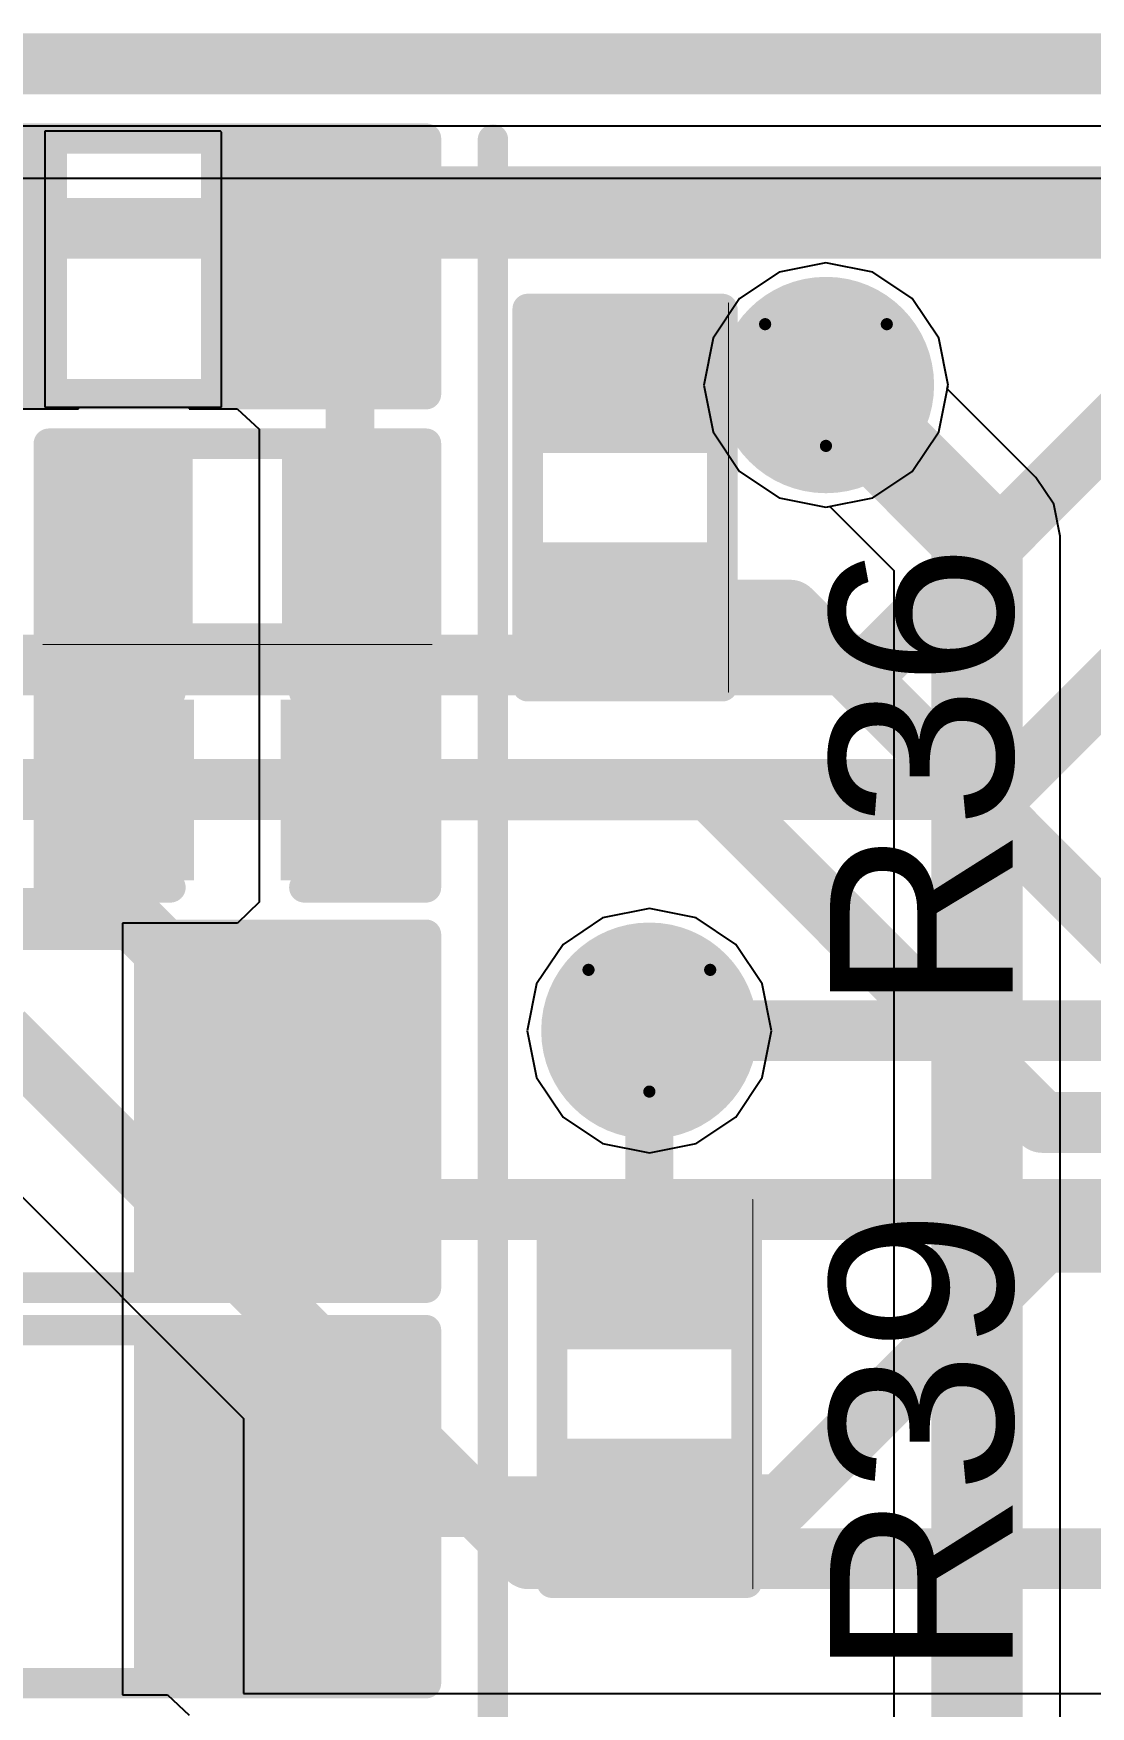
# Model space of a CAD drawing. Header units: inches. Extents: x 0 to 423, y -3 to 110.
# Drawn here: x 7.35 to 11.77, y 72.56 to 79.55 of the extents above; entities that cross this region are included whole.
import ezdxf

# ---------------------------------------------------------------- set-up
doc = ezdxf.new("R2010")
doc.units = ezdxf.units.IN
for name, color, linetype in [('Board Outline', 56, 'Continuous'), ('Bottom Layer', 5, 'Continuous'), ('Bottom Solder', 6, 'Continuous'), ('Drill Drawing', 1, 'Continuous'), ('Mechanical 1', 6, 'Continuous'), ('Mid Layer', 16, 'Continuous'), ('Mid Layer 2', 76, 'Continuous'), ('Top Layer', 1, 'Continuous'), ('Top Overlay', 2, 'Continuous'), ('Top Paste', 8, 'Continuous'), ('Top Solder', 216, 'Continuous'), ('Via Holes', 16, 'Continuous')]:
    doc.layers.add(name, color=color, linetype=linetype)
doc.styles.add('Arial', font='', dxfattribs={"height": 0.2})
doc.styles.get('Arial').set_extended_font_data('Arial')

# ---------------------------------------------------------------- blocks, each defined once
blk = doc.blocks.new('RES_0805_14')
at = {"layer": 'Top Layer'}
for points in [[(-1.524, 0.635), (-0.508, 0.635), (-0.508, -0.635), (-1.524, -0.635)], [(0.508, 0.635), (1.524, 0.635), (1.524, -0.635), (0.508, -0.635)]]:
    blk.add_hatch(color=1, dxfattribs=at).paths.add_polyline_path(points)
at = {"layer": 'Top Paste'}
for points in [[(-1.524, 0.635), (-0.508, 0.635), (-0.508, -0.635), (-1.524, -0.635)], [(0.508, 0.635), (1.524, 0.635), (1.524, -0.635), (0.508, -0.635)]]:
    blk.add_hatch(color=8, dxfattribs=at).paths.add_polyline_path(points)
at = {"layer": 'Top Solder'}
for points in [[(-1.6256, 0.7366), (-0.4064, 0.7366), (-0.4064, -0.7366), (-1.6256, -0.7366)], [(0.4064, 0.7366), (1.6256, 0.7366), (1.6256, -0.7366), (0.4064, -0.7366)]]:
    blk.add_hatch(color=216, dxfattribs=at).paths.add_polyline_path(points)
at = {"layer": 'Top Overlay'}
for points in [[(-1.6256, 0.7366, 0.127, 0.127, 0), (1.6256, 0.7366, 0.127, 0.127, 0)], [(-1.6256, -0.7366, 0.127, 0.127, 0), (-1.6256, 0.7366, 0.127, 0.127, 0)], [(1.6256, -0.7366, 0.127, 0.127, 0), (1.6256, 0.7366, 0.127, 0.127, 0)], [(-1.6256, -0.7366, 0.127, 0.127, 0), (1.6256, -0.7366, 0.127, 0.127, 0)]]:
    blk.add_lwpolyline(points, format="xyseb", dxfattribs=at)
for points in [[(-1.65735, 0.7366, 0.0635, 0.0635, 1), (-1.59385, 0.7366, 0.0635, 0.0635, 1)], [(-1.65735, 0.7366, 0.0635, 0.0635, 1), (-1.59385, 0.7366, 0.0635, 0.0635, 1)], [(1.59385, 0.7366, 0.0635, 0.0635, 1), (1.65735, 0.7366, 0.0635, 0.0635, 1)], [(1.59385, 0.7366, 0.0635, 0.0635, 1), (1.65735, 0.7366, 0.0635, 0.0635, 1)], [(-1.65735, -0.7366, 0.0635, 0.0635, 1), (-1.59385, -0.7366, 0.0635, 0.0635, 1)], [(-1.65735, -0.7366, 0.0635, 0.0635, 1), (-1.59385, -0.7366, 0.0635, 0.0635, 1)], [(1.59385, -0.7366, 0.0635, 0.0635, 1), (1.65735, -0.7366, 0.0635, 0.0635, 1)], [(1.59385, -0.7366, 0.0635, 0.0635, 1), (1.65735, -0.7366, 0.0635, 0.0635, 1)]]:
    blk.add_lwpolyline(points, format="xyseb", close=True, dxfattribs=at)
blk = doc.blocks.new('RES_0805_15')
at = {"layer": 'Top Layer'}
for points in [[(-1.524, 0.635), (-0.508, 0.635), (-0.508, -0.635), (-1.524, -0.635)], [(0.508, 0.635), (1.524, 0.635), (1.524, -0.635), (0.508, -0.635)]]:
    blk.add_hatch(color=1, dxfattribs=at).paths.add_polyline_path(points)
at = {"layer": 'Top Paste'}
for points in [[(-1.524, 0.635), (-0.508, 0.635), (-0.508, -0.635), (-1.524, -0.635)], [(0.508, 0.635), (1.524, 0.635), (1.524, -0.635), (0.508, -0.635)]]:
    blk.add_hatch(color=8, dxfattribs=at).paths.add_polyline_path(points)
at = {"layer": 'Top Solder'}
for points in [[(-1.6256, 0.7366), (-0.4064, 0.7366), (-0.4064, -0.7366), (-1.6256, -0.7366)], [(0.4064, 0.7366), (1.6256, 0.7366), (1.6256, -0.7366), (0.4064, -0.7366)]]:
    blk.add_hatch(color=216, dxfattribs=at).paths.add_polyline_path(points)
at = {"layer": 'Top Overlay'}
for points in [[(1.6256, 0.7366, 0.127, 0.127, 0), (-1.6256, 0.7366, 0.127, 0.127, 0)], [(-1.6256, 0.7366, 0.127, 0.127, 0), (-1.6256, -0.7366, 0.127, 0.127, 0)], [(1.6256, 0.7366, 0.127, 0.127, 0), (1.6256, -0.7366, 0.127, 0.127, 0)], [(1.6256, -0.7366, 0.127, 0.127, 0), (-1.6256, -0.7366, 0.127, 0.127, 0)]]:
    blk.add_lwpolyline(points, format="xyseb", dxfattribs=at)
for points in [[(-1.65735, 0.7366, 0.0635, 0.0635, 1), (-1.59385, 0.7366, 0.0635, 0.0635, 1)], [(-1.65735, 0.7366, 0.0635, 0.0635, 1), (-1.59385, 0.7366, 0.0635, 0.0635, 1)], [(1.59385, 0.7366, 0.0635, 0.0635, 1), (1.65735, 0.7366, 0.0635, 0.0635, 1)], [(1.59385, 0.7366, 0.0635, 0.0635, 1), (1.65735, 0.7366, 0.0635, 0.0635, 1)], [(-1.65735, -0.7366, 0.0635, 0.0635, 1), (-1.59385, -0.7366, 0.0635, 0.0635, 1)], [(-1.65735, -0.7366, 0.0635, 0.0635, 1), (-1.59385, -0.7366, 0.0635, 0.0635, 1)], [(1.59385, -0.7366, 0.0635, 0.0635, 1), (1.65735, -0.7366, 0.0635, 0.0635, 1)], [(1.59385, -0.7366, 0.0635, 0.0635, 1), (1.65735, -0.7366, 0.0635, 0.0635, 1)]]:
    blk.add_lwpolyline(points, format="xyseb", close=True, dxfattribs=at)
blk = doc.blocks.new('R___0402_16')
at = {"layer": 'Top Layer'}
for points in [[(-0.6985, -0.3175), (-0.6985, 0.3175), (-0.2413, 0.3175), (-0.2413, -0.3175)], [(0.2413, -0.3175), (0.2413, 0.3175), (0.6985, 0.3175), (0.6985, -0.3175)]]:
    blk.add_hatch(color=1, dxfattribs=at).paths.add_polyline_path(points)
at = {"layer": 'Top Paste'}
for points in [[(-0.6985, -0.3175), (-0.6985, 0.3175), (-0.2413, 0.3175), (-0.2413, -0.3175)], [(0.2413, -0.3175), (0.2413, 0.3175), (0.6985, 0.3175), (0.6985, -0.3175)]]:
    blk.add_hatch(color=8, dxfattribs=at).paths.add_polyline_path(points)
at = {"layer": 'Top Solder'}
for points in [[(-0.7535, -0.3725), (-0.7535, 0.3725), (-0.1863, 0.3725), (-0.1863, -0.3725)], [(0.1863, -0.3725), (0.1863, 0.3725), (0.7535, 0.3725), (0.7535, -0.3725)]]:
    blk.add_hatch(color=216, dxfattribs=at).paths.add_polyline_path(points)
at = {"layer": 'Top Overlay'}
for points in [[(-0.7874, 0.4064, 0.127, 0.127, 0), (-0.7874, -0.4064, 0.127, 0.127, 0)], [(-0.7874, 0.4064, 0.127, 0.127, 0), (0.7874, 0.4064, 0.127, 0.127, 0)], [(0.7874, 0.4064, 0.127, 0.127, 0), (0.7874, -0.4064, 0.127, 0.127, 0)], [(-0.7874, -0.4064, 0.127, 0.127, 0), (0.7874, -0.4064, 0.127, 0.127, 0)], [(-0.8128, -0.4318, 0.00323, 0.00323, 0), (0.8128, -0.4318, 0.00323, 0.00323, 0)]]:
    blk.add_lwpolyline(points, format="xyseb", dxfattribs=at)
for points in [[(-0.8191, 0.4064, 0.0635, 0.0635, 1), (-0.7556, 0.4064, 0.0635, 0.0635, 1)], [(-0.8191, 0.4064, 0.0635, 0.0635, 1), (-0.7556, 0.4064, 0.0635, 0.0635, 1)], [(0.7556, 0.4064, 0.0635, 0.0635, 1), (0.8191, 0.4064, 0.0635, 0.0635, 1)], [(0.7556, 0.4064, 0.0635, 0.0635, 1), (0.8191, 0.4064, 0.0635, 0.0635, 1)], [(-0.8191, -0.4064, 0.0635, 0.0635, 1), (-0.7556, -0.4064, 0.0635, 0.0635, 1)], [(-0.8191, -0.4064, 0.0635, 0.0635, 1), (-0.7556, -0.4064, 0.0635, 0.0635, 1)], [(0.7556, -0.4064, 0.0635, 0.0635, 1), (0.8191, -0.4064, 0.0635, 0.0635, 1)], [(0.7556, -0.4064, 0.0635, 0.0635, 1), (0.8191, -0.4064, 0.0635, 0.0635, 1)], [(-0.8136, -0.4318, 0.00161, 0.00161, 1), (-0.812, -0.4318, 0.00161, 0.00161, 1)], [(0.812, -0.4318, 0.00161, 0.00161, 1), (0.8136, -0.4318, 0.00161, 0.00161, 1)]]:
    blk.add_lwpolyline(points, format="xyseb", close=True, dxfattribs=at)
blk = doc.blocks.new('R___0402_28')
at = {"layer": 'Top Layer'}
for points in [[(-0.6985, -0.3175), (-0.6985, 0.3175), (-0.2413, 0.3175), (-0.2413, -0.3175)], [(0.2413, -0.3175), (0.2413, 0.3175), (0.6985, 0.3175), (0.6985, -0.3175)]]:
    blk.add_hatch(color=1, dxfattribs=at).paths.add_polyline_path(points)
at = {"layer": 'Top Paste'}
for points in [[(-0.6985, -0.3175), (-0.6985, 0.3175), (-0.2413, 0.3175), (-0.2413, -0.3175)], [(0.2413, -0.3175), (0.2413, 0.3175), (0.6985, 0.3175), (0.6985, -0.3175)]]:
    blk.add_hatch(color=8, dxfattribs=at).paths.add_polyline_path(points)
at = {"layer": 'Top Solder'}
for points in [[(-0.7535, -0.3725), (-0.7535, 0.3725), (-0.1863, 0.3725), (-0.1863, -0.3725)], [(0.1863, -0.3725), (0.1863, 0.3725), (0.7535, 0.3725), (0.7535, -0.3725)]]:
    blk.add_hatch(color=216, dxfattribs=at).paths.add_polyline_path(points)
at = {"layer": 'Top Overlay'}
for points in [[(-0.7874, -0.4064, 0.127, 0.127, 0), (-0.7874, 0.4064, 0.127, 0.127, 0)], [(-0.7874, 0.4064, 0.127, 0.127, 0), (0.7874, 0.4064, 0.127, 0.127, 0)], [(0.7874, -0.4064, 0.127, 0.127, 0), (0.7874, 0.4064, 0.127, 0.127, 0)], [(-0.7874, -0.4064, 0.127, 0.127, 0), (0.7874, -0.4064, 0.127, 0.127, 0)], [(-0.8128, -0.4318, 0.00323, 0.00323, 0), (0.8128, -0.4318, 0.00323, 0.00323, 0)]]:
    blk.add_lwpolyline(points, format="xyseb", dxfattribs=at)
for points in [[(-0.8191, 0.4064, 0.0635, 0.0635, 1), (-0.7556, 0.4064, 0.0635, 0.0635, 1)], [(-0.8191, 0.4064, 0.0635, 0.0635, 1), (-0.7556, 0.4064, 0.0635, 0.0635, 1)], [(0.7556, 0.4064, 0.0635, 0.0635, 1), (0.8191, 0.4064, 0.0635, 0.0635, 1)], [(0.7556, 0.4064, 0.0635, 0.0635, 1), (0.8191, 0.4064, 0.0635, 0.0635, 1)], [(-0.8191, -0.4064, 0.0635, 0.0635, 1), (-0.7556, -0.4064, 0.0635, 0.0635, 1)], [(-0.8191, -0.4064, 0.0635, 0.0635, 1), (-0.7556, -0.4064, 0.0635, 0.0635, 1)], [(0.7556, -0.4064, 0.0635, 0.0635, 1), (0.8191, -0.4064, 0.0635, 0.0635, 1)], [(0.7556, -0.4064, 0.0635, 0.0635, 1), (0.8191, -0.4064, 0.0635, 0.0635, 1)], [(-0.8136, -0.4318, 0.00161, 0.00161, 1), (-0.812, -0.4318, 0.00161, 0.00161, 1)], [(0.812, -0.4318, 0.00161, 0.00161, 1), (0.8136, -0.4318, 0.00161, 0.00161, 1)]]:
    blk.add_lwpolyline(points, format="xyseb", close=True, dxfattribs=at)
blk = doc.blocks.new('R___0603_30')
at = {"layer": 'Top Layer'}
for points in [[(-0.381, 0.4445), (-0.381, -0.4445), (-1.143, -0.4445), (-1.143, 0.4445)], [(1.143, 0.4445), (1.143, -0.4445), (0.381, -0.4445), (0.381, 0.4445)]]:
    blk.add_hatch(color=1, dxfattribs=at).paths.add_polyline_path(points)
at = {"layer": 'Top Paste'}
for points in [[(-0.381, 0.4445), (-0.381, -0.4445), (-1.143, -0.4445), (-1.143, 0.4445)], [(1.143, 0.4445), (1.143, -0.4445), (0.381, -0.4445), (0.381, 0.4445)]]:
    blk.add_hatch(color=8, dxfattribs=at).paths.add_polyline_path(points)
at = {"layer": 'Top Solder'}
for points in [[(-0.2794, 0.5461), (-0.2794, -0.5461), (-1.2446, -0.5461), (-1.2446, 0.5461)], [(1.2446, 0.5461), (1.2446, -0.5461), (0.2794, -0.5461), (0.2794, 0.5461)]]:
    blk.add_hatch(color=216, dxfattribs=at).paths.add_polyline_path(points)
at = {"layer": 'Top Overlay'}
for points in [[(-1.2192, 0.5334, 0.127, 0.127, 0), (-1.2192, -0.5334, 0.127, 0.127, 0)], [(1.2192, 0.5334, 0.127, 0.127, 0), (-1.2192, 0.5334, 0.127, 0.127, 0)], [(1.2192, 0.5334, 0.127, 0.127, 0), (1.2192, -0.5334, 0.127, 0.127, 0)], [(1.2192, -0.5334, 0.127, 0.127, 0), (-1.2192, -0.5334, 0.127, 0.127, 0)]]:
    blk.add_lwpolyline(points, format="xyseb", dxfattribs=at)
for points in [[(-1.25095, 0.5334, 0.0635, 0.0635, 1), (-1.18745, 0.5334, 0.0635, 0.0635, 1)], [(-1.25095, 0.5334, 0.0635, 0.0635, 1), (-1.18745, 0.5334, 0.0635, 0.0635, 1)], [(1.18745, 0.5334, 0.0635, 0.0635, 1), (1.25095, 0.5334, 0.0635, 0.0635, 1)], [(1.18745, 0.5334, 0.0635, 0.0635, 1), (1.25095, 0.5334, 0.0635, 0.0635, 1)], [(-1.25095, -0.5334, 0.0635, 0.0635, 1), (-1.18745, -0.5334, 0.0635, 0.0635, 1)], [(-1.25095, -0.5334, 0.0635, 0.0635, 1), (-1.18745, -0.5334, 0.0635, 0.0635, 1)], [(1.18745, -0.5334, 0.0635, 0.0635, 1), (1.25095, -0.5334, 0.0635, 0.0635, 1)], [(1.18745, -0.5334, 0.0635, 0.0635, 1), (1.25095, -0.5334, 0.0635, 0.0635, 1)]]:
    blk.add_lwpolyline(points, format="xyseb", close=True, dxfattribs=at)
blk = doc.blocks.new('R___0402_35')
at = {"layer": 'Top Layer'}
for points in [[(-0.6985, -0.3175), (-0.6985, 0.3175), (-0.2413, 0.3175), (-0.2413, -0.3175)], [(0.2413, -0.3175), (0.2413, 0.3175), (0.6985, 0.3175), (0.6985, -0.3175)]]:
    blk.add_hatch(color=1, dxfattribs=at).paths.add_polyline_path(points)
at = {"layer": 'Top Paste'}
for points in [[(-0.6985, -0.3175), (-0.6985, 0.3175), (-0.2413, 0.3175), (-0.2413, -0.3175)], [(0.2413, -0.3175), (0.2413, 0.3175), (0.6985, 0.3175), (0.6985, -0.3175)]]:
    blk.add_hatch(color=8, dxfattribs=at).paths.add_polyline_path(points)
at = {"layer": 'Top Solder'}
for points in [[(-0.7535, -0.3725), (-0.7535, 0.3725), (-0.1863, 0.3725), (-0.1863, -0.3725)], [(0.1863, -0.3725), (0.1863, 0.3725), (0.7535, 0.3725), (0.7535, -0.3725)]]:
    blk.add_hatch(color=216, dxfattribs=at).paths.add_polyline_path(points)
at = {"layer": 'Top Overlay'}
for points in [[(-0.7874, 0.4064, 0.127, 0.127, 0), (0.7874, 0.4064, 0.127, 0.127, 0)], [(-0.7874, 0.4064, 0.127, 0.127, 0), (-0.7874, -0.4064, 0.127, 0.127, 0)], [(0.7874, 0.4064, 0.127, 0.127, 0), (0.7874, -0.4064, 0.127, 0.127, 0)], [(-0.7874, -0.4064, 0.127, 0.127, 0), (0.7874, -0.4064, 0.127, 0.127, 0)], [(-0.8128, -0.4318, 0.00323, 0.00323, 0), (0.8128, -0.4318, 0.00323, 0.00323, 0)]]:
    blk.add_lwpolyline(points, format="xyseb", dxfattribs=at)
for points in [[(-0.8191, 0.4064, 0.0635, 0.0635, 1), (-0.7556, 0.4064, 0.0635, 0.0635, 1)], [(-0.8191, 0.4064, 0.0635, 0.0635, 1), (-0.7556, 0.4064, 0.0635, 0.0635, 1)], [(0.7556, 0.4064, 0.0635, 0.0635, 1), (0.8191, 0.4064, 0.0635, 0.0635, 1)], [(0.7556, 0.4064, 0.0635, 0.0635, 1), (0.8191, 0.4064, 0.0635, 0.0635, 1)], [(-0.8191, -0.4064, 0.0635, 0.0635, 1), (-0.7556, -0.4064, 0.0635, 0.0635, 1)], [(-0.8191, -0.4064, 0.0635, 0.0635, 1), (-0.7556, -0.4064, 0.0635, 0.0635, 1)], [(0.7556, -0.4064, 0.0635, 0.0635, 1), (0.8191, -0.4064, 0.0635, 0.0635, 1)], [(0.7556, -0.4064, 0.0635, 0.0635, 1), (0.8191, -0.4064, 0.0635, 0.0635, 1)], [(-0.8136, -0.4318, 0.00161, 0.00161, 1), (-0.812, -0.4318, 0.00161, 0.00161, 1)], [(0.812, -0.4318, 0.00161, 0.00161, 1), (0.8136, -0.4318, 0.00161, 0.00161, 1)]]:
    blk.add_lwpolyline(points, format="xyseb", close=True, dxfattribs=at)
blk = doc.blocks.new('C___0402_41')
at = {"layer": 'Top Layer'}
for points in [[(-0.6985, -0.3175), (-0.6985, 0.3175), (-0.2413, 0.3175), (-0.2413, -0.3175)], [(0.2413, -0.3175), (0.2413, 0.3175), (0.6985, 0.3175), (0.6985, -0.3175)]]:
    blk.add_hatch(color=1, dxfattribs=at).paths.add_polyline_path(points)
at = {"layer": 'Top Paste'}
for points in [[(-0.6985, -0.3175), (-0.6985, 0.3175), (-0.2413, 0.3175), (-0.2413, -0.3175)], [(0.2413, -0.3175), (0.2413, 0.3175), (0.6985, 0.3175), (0.6985, -0.3175)]]:
    blk.add_hatch(color=8, dxfattribs=at).paths.add_polyline_path(points)
at = {"layer": 'Top Solder'}
for points in [[(-0.7585, -0.3775), (-0.7585, 0.3775), (-0.1813, 0.3775), (-0.1813, -0.3775)], [(0.1813, -0.3775), (0.1813, 0.3775), (0.7585, 0.3775), (0.7585, -0.3775)]]:
    blk.add_hatch(color=216, dxfattribs=at).paths.add_polyline_path(points)
at = {"layer": 'Top Overlay'}
for points in [[(-0.7874, 0.4064, 0.127, 0.127, 0), (-0.2794, 0.4064, 0.127, 0.127, 0)], [(-0.7874, -0.4064, 0.127, 0.127, 0), (-0.7874, 0.4064, 0.127, 0.127, 0)], [(0.2794, 0.4064, 0.127, 0.127, 0), (0.7874, 0.4064, 0.127, 0.127, 0)], [(0.7874, -0.4064, 0.127, 0.127, 0), (0.7874, 0.4064, 0.127, 0.127, 0)], [(-0.7874, -0.4064, 0.127, 0.127, 0), (-0.2794, -0.4064, 0.127, 0.127, 0)], [(0.2794, -0.4064, 0.127, 0.127, 0), (0.7874, -0.4064, 0.127, 0.127, 0)]]:
    blk.add_lwpolyline(points, format="xyseb", dxfattribs=at)
for points in [[(-0.8191, 0.4064, 0.0635, 0.0635, 1), (-0.7556, 0.4064, 0.0635, 0.0635, 1)], [(-0.8191, 0.4064, 0.0635, 0.0635, 1), (-0.7556, 0.4064, 0.0635, 0.0635, 1)], [(-0.3111, 0.4064, 0.0635, 0.0635, 1), (-0.2477, 0.4064, 0.0635, 0.0635, 1)], [(0.2477, 0.4064, 0.0635, 0.0635, 1), (0.3111, 0.4064, 0.0635, 0.0635, 1)], [(0.7556, 0.4064, 0.0635, 0.0635, 1), (0.8191, 0.4064, 0.0635, 0.0635, 1)], [(0.7556, 0.4064, 0.0635, 0.0635, 1), (0.8191, 0.4064, 0.0635, 0.0635, 1)], [(-0.8191, -0.4064, 0.0635, 0.0635, 1), (-0.7556, -0.4064, 0.0635, 0.0635, 1)], [(-0.8191, -0.4064, 0.0635, 0.0635, 1), (-0.7556, -0.4064, 0.0635, 0.0635, 1)], [(-0.3111, -0.4064, 0.0635, 0.0635, 1), (-0.2477, -0.4064, 0.0635, 0.0635, 1)], [(0.2477, -0.4064, 0.0635, 0.0635, 1), (0.3111, -0.4064, 0.0635, 0.0635, 1)], [(0.7556, -0.4064, 0.0635, 0.0635, 1), (0.8191, -0.4064, 0.0635, 0.0635, 1)], [(0.7556, -0.4064, 0.0635, 0.0635, 1), (0.8191, -0.4064, 0.0635, 0.0635, 1)]]:
    blk.add_lwpolyline(points, format="xyseb", close=True, dxfattribs=at)

msp = doc.modelspace()

# ---------------------------------------------------------------- hatches: boundary and pattern name
at = {"layer": 'Bottom Layer'}
h = msp.add_hatch(color=5, dxfattribs=at)
edge = h.paths.add_edge_path()
edge.add_arc((10.6613, 78.0796), 0.35, 0, 360)
h = msp.add_hatch(color=5, dxfattribs=at)
edge = h.paths.add_edge_path()
edge.add_arc((9.9241, 75.3846), 0.35, 0, 360)
at = {"layer": 'Bottom Solder'}
h = msp.add_hatch(color=6, dxfattribs=at)
edge = h.paths.add_edge_path()
edge.add_arc((10.6613, 78.0796), 0.4516, 0, 360)
h = msp.add_hatch(color=6, dxfattribs=at)
edge = h.paths.add_edge_path()
edge.add_arc((9.9241, 75.3846), 0.4516, 0, 360)
at = {"layer": 'Mid Layer'}
h = msp.add_hatch(color=16, dxfattribs=at)
edge = h.paths.add_edge_path()
edge.add_arc((10.6613, 78.0796), 0.35, 0, 360)
h = msp.add_hatch(color=16, dxfattribs=at)
edge = h.paths.add_edge_path()
edge.add_arc((9.9241, 75.3846), 0.35, 0, 360)
at = {"layer": 'Mid Layer 2'}
h = msp.add_hatch(color=76, dxfattribs=at)
edge = h.paths.add_edge_path()
edge.add_arc((10.6613, 78.0796), 0.35, 0, 360)
h = msp.add_hatch(color=76, dxfattribs=at)
edge = h.paths.add_edge_path()
edge.add_arc((9.9241, 75.3846), 0.35, 0, 360)
at = {"layer": 'Top Layer'}
h = msp.add_hatch(color=1, dxfattribs=at)
edge = h.paths.add_edge_path()
edge.add_arc((10.6613, 78.0796), 0.35, 0, 360)
h = msp.add_hatch(color=1, dxfattribs=at)
edge = h.paths.add_edge_path()
edge.add_arc((9.9241, 75.3846), 0.35, 0, 360)
at = {"layer": 'Top Solder'}
h = msp.add_hatch(color=216, dxfattribs=at)
edge = h.paths.add_edge_path()
edge.add_arc((10.6613, 78.0796), 0.4516, 0, 360)
h = msp.add_hatch(color=216, dxfattribs=at)
edge = h.paths.add_edge_path()
edge.add_arc((9.9241, 75.3846), 0.4516, 0, 360)
at = {"layer": 'Via Holes'}
h = msp.add_hatch(color=7, dxfattribs=at)
edge = h.paths.add_edge_path()
edge.add_arc((10.6613, 78.0796), 0.25, 0, 360)
h = msp.add_hatch(color=7, dxfattribs=at)
edge = h.paths.add_edge_path()
edge.add_arc((9.9241, 75.3846), 0.25, 0, 360)

# ---------------------------------------------------------------- linework, layer by layer
at = {"layer": 'Board Outline'}
msp.add_lwpolyline([(0.02, 79.42, 0.254, 0.254, 0), (64.06, 79.42, 0.254, 0.254, 0)], format="xyseb", dxfattribs=at)
at = {"layer": 'Bottom Layer'}
for p, q in [((0.635, 79.1611), (14.3636, 79.161)), ((10.6613, 78.5894), (10.4662, 78.5506)), ((10.8564, 78.5506), (10.6613, 78.5894)), ((10.4662, 78.5506), (10.3008, 78.4401)), ((11.0218, 78.4401), (10.8564, 78.5506)), ((10.3008, 78.4401), (10.1903, 78.2747)), ((11.1323, 78.2747), (11.0218, 78.4401)), ((10.1903, 78.2747), (10.1515, 78.0796)), ((11.1711, 78.0796), (11.1323, 78.2747)), ((10.1515, 78.0796), (10.1903, 77.8845)), ((11.1679, 78.0639), (11.1711, 78.0796)), ((11.5375, 77.6943), (11.1679, 78.0639)), ((10.1903, 77.8845), (10.3008, 77.7191)), ((10.3008, 77.7191), (10.4662, 77.6086)), ((11.6128, 77.5817), (11.5375, 77.6943)), ((10.4662, 77.6086), (10.6613, 77.5698)), ((10.6613, 77.5698), (10.677, 77.5729)), ((10.677, 77.5729), (10.9449, 77.305)), ((11.6392, 77.4488), (11.6128, 77.5817)), ((11.6392, 68.9524), (11.6392, 77.4488)), ((10.9449, 77.305), (10.9449, 68.8086)), ((9.729, 75.8556), (9.5636, 75.7451)), ((9.9241, 75.8944), (9.729, 75.8556)), ((10.1192, 75.8556), (9.9241, 75.8944)), ((10.2846, 75.7451), (10.1192, 75.8556)), ((9.5636, 75.7451), (9.4531, 75.5797)), ((10.3951, 75.5797), (10.2846, 75.7451)), ((9.4531, 75.5797), (9.4143, 75.3846)), ((10.4339, 75.3846), (10.3951, 75.5797)), ((9.4143, 75.3846), (9.4531, 75.1896)), ((10.3951, 75.1896), (10.4339, 75.3846)), ((9.4531, 75.1896), (9.5636, 75.0242)), ((10.2846, 75.0242), (10.3951, 75.1896)), ((9.5636, 75.0242), (9.729, 74.9137)), ((10.1192, 74.9137), (10.2846, 75.0242)), ((9.729, 74.9137), (9.9241, 74.8748)), ((9.9241, 74.8748), (10.1192, 74.9137))]:
    msp.add_line(p, q, dxfattribs=at)
for points in [[(10.6613, 78.0796, 0.381, 0.381, 0), (11.292, 77.4488, 0.381, 0.381, 0)], [(11.292, 68.8086, 0.381, 0.381, 0), (11.292, 77.4488, 0.381, 0.381, 0)]]:
    msp.add_lwpolyline(points, format="xyseb", dxfattribs=at)
for points in [[(10.566, 78.0796, 0.1905, 0.1905, 1), (10.7565, 78.0796, 0.1905, 0.1905, 1)], [(11.1968, 77.4488, 0.1905, 0.1905, 1), (11.3873, 77.4488, 0.1905, 0.1905, 1)], [(11.1968, 77.4488, 0.1905, 0.1905, 1), (11.3873, 77.4488, 0.1905, 0.1905, 1)]]:
    msp.add_lwpolyline(points, format="xyseb", close=True, dxfattribs=at)
at = {"layer": 'Drill Drawing'}
for points in [[(10.4073, 78.3336, 0.0508, 0.0508, 0), (10.9153, 78.3336, 0.0508, 0.0508, 0)], [(10.4073, 78.3336, 0.0508, 0.0508, 0), (10.6613, 77.8256, 0.0508, 0.0508, 0)], [(10.6613, 77.8256, 0.0508, 0.0508, 0), (10.9153, 78.3336, 0.0508, 0.0508, 0)], [(9.6701, 75.6386, 0.0508, 0.0508, 0), (10.1781, 75.6386, 0.0508, 0.0508, 0)], [(9.6701, 75.6386, 0.0508, 0.0508, 0), (9.9241, 75.1306, 0.0508, 0.0508, 0)], [(9.9241, 75.1306, 0.0508, 0.0508, 0), (10.1781, 75.6386, 0.0508, 0.0508, 0)]]:
    msp.add_lwpolyline(points, format="xyseb", dxfattribs=at)
for points in [[(10.3946, 78.3336, 0.0254, 0.0254, 1), (10.42, 78.3336, 0.0254, 0.0254, 1)], [(10.3946, 78.3336, 0.0254, 0.0254, 1), (10.42, 78.3336, 0.0254, 0.0254, 1)], [(10.9026, 78.3336, 0.0254, 0.0254, 1), (10.928, 78.3336, 0.0254, 0.0254, 1)], [(10.9026, 78.3336, 0.0254, 0.0254, 1), (10.928, 78.3336, 0.0254, 0.0254, 1)], [(10.6486, 77.8256, 0.0254, 0.0254, 1), (10.674, 77.8256, 0.0254, 0.0254, 1)], [(10.6486, 77.8256, 0.0254, 0.0254, 1), (10.674, 77.8256, 0.0254, 0.0254, 1)], [(9.6574, 75.6386, 0.0254, 0.0254, 1), (9.6828, 75.6386, 0.0254, 0.0254, 1)], [(9.6574, 75.6386, 0.0254, 0.0254, 1), (9.6828, 75.6386, 0.0254, 0.0254, 1)], [(10.1654, 75.6386, 0.0254, 0.0254, 1), (10.1908, 75.6386, 0.0254, 0.0254, 1)], [(10.1654, 75.6386, 0.0254, 0.0254, 1), (10.1908, 75.6386, 0.0254, 0.0254, 1)], [(9.9114, 75.1306, 0.0254, 0.0254, 1), (9.9368, 75.1306, 0.0254, 0.0254, 1)], [(9.9114, 75.1306, 0.0254, 0.0254, 1), (9.9368, 75.1306, 0.0254, 0.0254, 1)]]:
    msp.add_lwpolyline(points, format="xyseb", close=True, dxfattribs=at)
at = {"layer": 'Mechanical 1'}
msp.add_lwpolyline([(0.02, 79.42, 0.254, 0.254, 0), (64.06, 79.42, 0.254, 0.254, 0)], format="xyseb", dxfattribs=at)
at = {"layer": 'Mid Layer'}
for p, q in [((0.5842, 78.9432), (14.2346, 78.9432)), ((10.6613, 78.5894), (10.4662, 78.5506)), ((10.8564, 78.5506), (10.6613, 78.5894)), ((10.4662, 78.5506), (10.3008, 78.4401)), ((11.0218, 78.4401), (10.8564, 78.5506)), ((10.3008, 78.4401), (10.1903, 78.2747)), ((11.1323, 78.2747), (11.0218, 78.4401)), ((10.1903, 78.2747), (10.1515, 78.0796)), ((11.1711, 78.0796), (11.1323, 78.2747)), ((10.1515, 78.0796), (10.1903, 77.8845)), ((11.1323, 77.8845), (11.1711, 78.0796)), ((10.1903, 77.8845), (10.3008, 77.7191)), ((11.0218, 77.7191), (11.1323, 77.8845)), ((10.3008, 77.7191), (10.4662, 77.6086)), ((10.8564, 77.6086), (11.0218, 77.7191)), ((10.4662, 77.6086), (10.6613, 77.5698)), ((10.6613, 77.5698), (10.8564, 77.6086)), ((9.729, 75.8556), (9.5636, 75.7451)), ((9.9241, 75.8944), (9.729, 75.8556)), ((10.1192, 75.8556), (9.9241, 75.8944)), ((10.2846, 75.7451), (10.1192, 75.8556)), ((9.5636, 75.7451), (9.4531, 75.5797)), ((10.3951, 75.5797), (10.2846, 75.7451)), ((9.4531, 75.5797), (9.4143, 75.3846)), ((10.4339, 75.3846), (10.3951, 75.5797)), ((9.4143, 75.3846), (9.4531, 75.1896)), ((10.3951, 75.1896), (10.4339, 75.3846)), ((9.4531, 75.1896), (9.5636, 75.0242)), ((10.2846, 75.0242), (10.3951, 75.1896)), ((9.5636, 75.0242), (9.729, 74.9137)), ((10.1192, 74.9137), (10.2846, 75.0242)), ((9.729, 74.9137), (9.9241, 74.8748)), ((9.9241, 74.8748), (10.1192, 74.9137))]:
    msp.add_line(p, q, dxfattribs=at)
at = {"layer": 'Mid Layer 2'}
for p, q in [((6.94, 75.0562), (8.2296, 73.7666)), ((8.2296, 73.7666), (8.2296, 72.6186)), ((8.2296, 72.6186), (22.5021, 72.6186))]:
    msp.add_line(p, q, dxfattribs=at)
for points in [[(4.2482, 78.7337, 0.254, 0.254, 0), (14.8322, 78.7337, 0.254, 0.254, 0)], [(10.8565, 76.9112, 0.254, 0.254, 0), (12.0133, 78.0679, 0.254, 0.254, 0)], [(11.4014, 76.3912, 0.254, 0.254, 0), (12.3759, 77.3656, 0.254, 0.254, 0)], [(3.6024, 76.9112, 0.254, 0.254, 0), (10.8565, 76.9112, 0.254, 0.254, 0)], [(3.7803, 76.3912, 0.254, 0.254, 0), (11.4014, 76.3912, 0.254, 0.254, 0)], [(4.0862, 75.8528, 0.254, 0.254, 0), (7.764, 75.8528, 0.254, 0.254, 0)], [(7.764, 75.8528, 0.254, 0.254, 0), (8.9781, 74.6387, 0.254, 0.254, 0)], [(7.2252, 75.3756, 0.254, 0.254, 0), (9.42, 73.1808, 0.254, 0.254, 0)], [(9.9241, 75.3846, 0.254, 0.254, 0), (12.4649, 75.3846, 0.254, 0.254, 0)], [(8.9781, 74.6387, 0.254, 0.254, 0), (12.5408, 74.6387, 0.254, 0.254, 0)], [(9.42, 73.1808, 0.254, 0.254, 0), (20.1727, 73.1808, 0.254, 0.254, 0)]]:
    msp.add_lwpolyline(points, format="xyseb", dxfattribs=at)
for points in [[(10.793, 76.9112, 0.127, 0.127, 1), (10.92, 76.9112, 0.127, 0.127, 1)], [(10.793, 76.9112, 0.127, 0.127, 1), (10.92, 76.9112, 0.127, 0.127, 1)], [(11.3379, 76.3912, 0.127, 0.127, 1), (11.4649, 76.3912, 0.127, 0.127, 1)], [(11.3379, 76.3912, 0.127, 0.127, 1), (11.4649, 76.3912, 0.127, 0.127, 1)], [(7.7005, 75.8528, 0.127, 0.127, 1), (7.8275, 75.8528, 0.127, 0.127, 1)], [(7.7005, 75.8528, 0.127, 0.127, 1), (7.8275, 75.8528, 0.127, 0.127, 1)], [(9.8606, 75.3846, 0.127, 0.127, 1), (9.9876, 75.3846, 0.127, 0.127, 1)], [(8.9146, 74.6387, 0.127, 0.127, 1), (9.0416, 74.6387, 0.127, 0.127, 1)], [(8.9146, 74.6387, 0.127, 0.127, 1), (9.0416, 74.6387, 0.127, 0.127, 1)], [(9.3565, 73.1808, 0.127, 0.127, 1), (9.4835, 73.1808, 0.127, 0.127, 1)], [(9.3565, 73.1808, 0.127, 0.127, 1), (9.4835, 73.1808, 0.127, 0.127, 1)]]:
    msp.add_lwpolyline(points, format="xyseb", close=True, dxfattribs=at)
at = {"layer": 'Top Layer'}
for p, q in [((8.1336, 79.1387), (7.4003, 79.1387)), ((7.4003, 79.1387), (7.4003, 77.9868)), ((8.1374, 79.135), (8.1336, 79.1387)), ((8.1374, 77.9868), (8.1374, 79.135)), ((6.4794, 77.9804), (7.5414, 77.9804)), ((7.4003, 77.9868), (8.1374, 77.9868)), ((7.5414, 77.9804), (7.5414, 77.9868)), ((7.5414, 77.9868), (8.0034, 77.9868)), ((8.0034, 77.9868), (8.0034, 77.9804)), ((8.0034, 77.9804), (8.2035, 77.9804)), ((8.2035, 77.9804), (8.2955, 77.8959)), ((8.2955, 77.8959), (8.2955, 76.9609)), ((8.2955, 76.9609), (8.2955, 76.9609)), ((8.2955, 76.9609), (8.2955, 76.8568)), ((8.2955, 76.8568), (8.2955, 76.8568)), ((8.2955, 76.8568), (8.2955, 75.9218)), ((8.2955, 75.9218), (8.2051, 75.8336)), ((8.2051, 75.8336), (7.724, 75.8336)), ((7.724, 75.8336), (7.724, 74.2636)), ((7.724, 74.2636), (7.724, 74.2636)), ((7.724, 74.2636), (7.724, 74.1831)), ((7.724, 74.1831), (7.724, 74.1831)), ((7.724, 74.1831), (7.724, 72.6131)), ((7.724, 72.6131), (7.912, 72.6131)), ((7.912, 72.6131), (8.0034, 72.5273))]:
    msp.add_line(p, q, dxfattribs=at)
for points in [[(8.5344, 78.6111, 0.2032, 0.2032, 0), (8.8138, 78.8905, 0.2032, 0.2032, 0)], [(8.8138, 78.8905, 0.2032, 0.2032, 0), (13.6554, 78.8905, 0.2032, 0.2032, 0)], [(8.5344, 78.5749, 0.2032, 0.2032, 0), (8.5344, 78.6111, 0.2032, 0.2032, 0)], [(8.5344, 78.5749, 0.2032, 0.2032, 0), (8.6741, 78.4352, 0.2032, 0.2032, 0)], [(8.6741, 77.4284, 0.2032, 0.2032, 0), (8.6741, 78.4352, 0.2032, 0.2032, 0)], [(9.8225, 78.0796, 0.3048, 0.3048, 0), (10.6613, 78.0796, 0.3048, 0.3048, 0)], [(9.8225, 77.1398, 0.254, 0.254, 0), (10.5122, 77.1398, 0.254, 0.254, 0)], [(10.5122, 77.1398, 0.254, 0.254, 0), (12.1502, 75.5018, 0.254, 0.254, 0)], [(8.6741, 76.3893, 0.254, 0.254, 0), (10.1775, 76.3893, 0.254, 0.254, 0)], [(10.1775, 76.3893, 0.254, 0.254, 0), (11.5651, 75.0018, 0.254, 0.254, 0)], [(9.9241, 74.3379, 0.2, 0.2, 0), (9.9241, 75.3846, 0.2, 0.2, 0)], [(8.382, 74.9216, 0.254, 0.254, 0), (8.382, 75.0486, 0.254, 0.254, 0)], [(11.5651, 75.0018, 0.254, 0.254, 0), (14.575, 75.0018, 0.254, 0.254, 0)], [(8.382, 74.9216, 0.254, 0.254, 0), (8.7134, 74.5902, 0.254, 0.254, 0)], [(8.382, 73.3981, 0.254, 0.254, 0), (8.382, 74.9216, 0.254, 0.254, 0)], [(10.4738, 73.4063, 0.254, 0.254, 0), (11.5692, 74.5018, 0.254, 0.254, 0)], [(11.5692, 74.5018, 0.254, 0.254, 0), (14.575, 74.5018, 0.254, 0.254, 0)], [(9.9241, 73.3981, 0.254, 0.254, 0), (9.9322, 73.4063, 0.254, 0.254, 0)], [(9.9322, 73.4063, 0.254, 0.254, 0), (10.4738, 73.4063, 0.254, 0.254, 0)], [(8.382, 73.3981, 0.254, 0.254, 0), (9.9241, 73.3981, 0.254, 0.254, 0)]]:
    msp.add_lwpolyline(points, format="xyseb", dxfattribs=at)
for points in [[(8.763, 78.8905, 0.1016, 0.1016, 1), (8.8646, 78.8905, 0.1016, 0.1016, 1)], [(8.763, 78.8905, 0.1016, 0.1016, 1), (8.8646, 78.8905, 0.1016, 0.1016, 1)], [(8.4836, 78.6111, 0.1016, 0.1016, 1), (8.5852, 78.6111, 0.1016, 0.1016, 1)], [(8.4836, 78.6111, 0.1016, 0.1016, 1), (8.5852, 78.6111, 0.1016, 0.1016, 1)], [(8.4836, 78.5749, 0.1016, 0.1016, 1), (8.5852, 78.5749, 0.1016, 0.1016, 1)], [(8.4836, 78.5749, 0.1016, 0.1016, 1), (8.5852, 78.5749, 0.1016, 0.1016, 1)], [(8.6233, 78.4352, 0.1016, 0.1016, 1), (8.7249, 78.4352, 0.1016, 0.1016, 1)], [(8.6233, 78.4352, 0.1016, 0.1016, 1), (8.7249, 78.4352, 0.1016, 0.1016, 1)], [(9.7463, 78.0796, 0.1524, 0.1524, 1), (9.8987, 78.0796, 0.1524, 0.1524, 1)], [(10.5851, 78.0796, 0.1524, 0.1524, 1), (10.7375, 78.0796, 0.1524, 0.1524, 1)], [(8.6233, 77.4284, 0.1016, 0.1016, 1), (8.7249, 77.4284, 0.1016, 0.1016, 1)], [(9.759, 77.1398, 0.127, 0.127, 1), (9.886, 77.1398, 0.127, 0.127, 1)], [(10.4487, 77.1398, 0.127, 0.127, 1), (10.5757, 77.1398, 0.127, 0.127, 1)], [(10.4487, 77.1398, 0.127, 0.127, 1), (10.5757, 77.1398, 0.127, 0.127, 1)], [(8.6106, 76.3893, 0.127, 0.127, 1), (8.7376, 76.3893, 0.127, 0.127, 1)], [(10.114, 76.3893, 0.127, 0.127, 1), (10.241, 76.3893, 0.127, 0.127, 1)], [(10.114, 76.3893, 0.127, 0.127, 1), (10.241, 76.3893, 0.127, 0.127, 1)], [(9.8741, 75.3846, 0.1, 0.1, 1), (9.9741, 75.3846, 0.1, 0.1, 1)], [(8.3185, 75.0486, 0.127, 0.127, 1), (8.4455, 75.0486, 0.127, 0.127, 1)], [(11.5016, 75.0018, 0.127, 0.127, 1), (11.6286, 75.0018, 0.127, 0.127, 1)], [(11.5016, 75.0018, 0.127, 0.127, 1), (11.6286, 75.0018, 0.127, 0.127, 1)], [(8.3185, 74.9216, 0.127, 0.127, 1), (8.4455, 74.9216, 0.127, 0.127, 1)], [(8.3185, 74.9216, 0.127, 0.127, 1), (8.4455, 74.9216, 0.127, 0.127, 1)], [(8.3185, 74.9216, 0.127, 0.127, 1), (8.4455, 74.9216, 0.127, 0.127, 1)], [(8.6499, 74.5902, 0.127, 0.127, 1), (8.7769, 74.5902, 0.127, 0.127, 1)], [(11.5057, 74.5018, 0.127, 0.127, 1), (11.6327, 74.5018, 0.127, 0.127, 1)], [(11.5057, 74.5018, 0.127, 0.127, 1), (11.6327, 74.5018, 0.127, 0.127, 1)], [(9.8741, 74.3379, 0.1, 0.1, 1), (9.9741, 74.3379, 0.1, 0.1, 1)], [(9.8687, 73.4063, 0.127, 0.127, 1), (9.9957, 73.4063, 0.127, 0.127, 1)], [(9.8687, 73.4063, 0.127, 0.127, 1), (9.9957, 73.4063, 0.127, 0.127, 1)], [(10.4103, 73.4063, 0.127, 0.127, 1), (10.5373, 73.4063, 0.127, 0.127, 1)], [(10.4103, 73.4063, 0.127, 0.127, 1), (10.5373, 73.4063, 0.127, 0.127, 1)], [(8.3185, 73.3981, 0.127, 0.127, 1), (8.4455, 73.3981, 0.127, 0.127, 1)], [(8.3185, 73.3981, 0.127, 0.127, 1), (8.4455, 73.3981, 0.127, 0.127, 1)], [(9.8606, 73.3981, 0.127, 0.127, 1), (9.9876, 73.3981, 0.127, 0.127, 1)], [(9.8606, 73.3981, 0.127, 0.127, 1), (9.9876, 73.3981, 0.127, 0.127, 1)]]:
    msp.add_lwpolyline(points, format="xyseb", close=True, dxfattribs=at)
at = {"layer": 'Top Overlay'}
msp.add_lwpolyline([(9.2711, 69.723, 0.127, 0.127, 0), (9.2711, 79.1036, 0.127, 0.127, 0)], format="xyseb", dxfattribs=at)
msp.add_lwpolyline([(9.2394, 79.1036, 0.0635, 0.0635, 1), (9.3029, 79.1036, 0.0635, 0.0635, 1)], format="xyseb", close=True, dxfattribs=at)

# ---------------------------------------------------------------- block references
for name, p, rotation in [('R___0603_30', (7.7724, 78.5749), 180), ('R___0402_16', (9.8225, 77.6097), 90), ('RES_0805_15', (7.366, 75.0486), 180), ('R___0402_35', (9.9241, 73.868), 90)]:
    msp.add_blockref(name, p, dxfattribs=dict(rotation=rotation))
for name, p in [('R___0402_28', (8.2042, 77.4284)), ('C___0402_41', (8.2042, 76.3893)), ('RES_0805_14', (7.366, 73.3981))]:
    msp.add_blockref(name, p)

# ---------------------------------------------------------------- texts
at = {"layer": 'Top Overlay', "style": 'Arial'}
for s, p in [('R36', (11.4402, 75.4613)), ('R39', (11.4402, 72.6843))]:
    msp.add_text(s, height=0.762, rotation=90, dxfattribs=at).set_placement(p)

doc.saveas('drawing.dxf')
